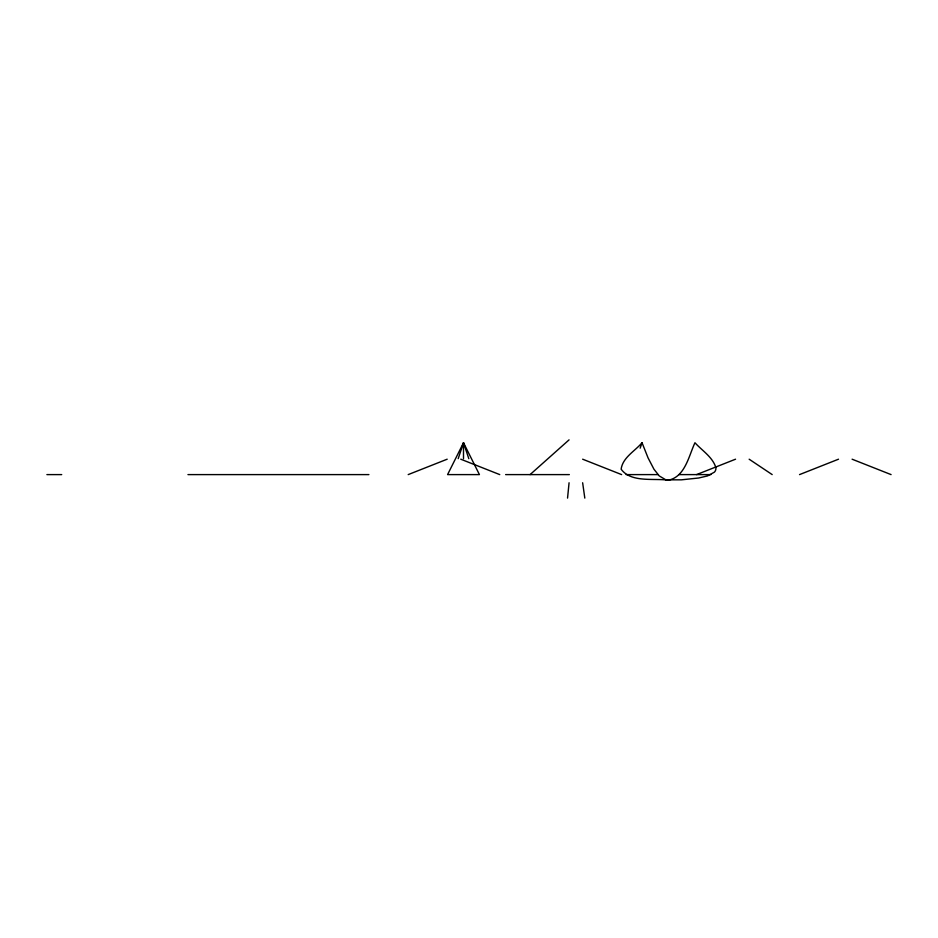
<?xml version="1.0" encoding="UTF-8"?>
<svg xmlns="http://www.w3.org/2000/svg" width="938" height="938" viewBox="0 0 938 938"><rect width="100%" height="100%" fill="white"/><g stroke="black" fill="none" stroke-linecap="round" stroke-linejoin="round"><path stroke-width="1.41" d="M567.549 498.101L569.073 482.765M458.19 458.682L463.501 442.748L479.435 474.605L447.578 474.605L463.501 442.748L468.812 458.682M640.162 448.176L642.038 442.748L648.041 457.838L653.95 469.211L659.25 475.918L665.828 479.834L681.351 479.834L698.658 478.005L707.569 475.918L714.428 472.131A5.499 5.499 0 0 0 715.87 467.581C712.563 456.958 702.093 450.639 694.952 442.748C688.762 455.985 685.15 476.703 668.501 480.186C653.493 478.099 631.145 482.894 621.144 469.211C622.609 457.533 635.026 451.072 642.038 442.748M530.076 474.605L569.061 439.863M408.194 474.605L447.192 459.198M696.571 474.605L735.556 459.198M799.528 474.605L838.513 459.198M46.9 474.605L61.709 474.605M187.952 474.605L368.892 474.605M505.629 474.605L569.343 474.605M626.115 474.605L657.96 474.605M679.03 474.605L710.875 474.605M852.103 459.198L891.088 474.605M582.65 459.198L621.636 474.605M460.769 459.198L499.755 474.605M749.157 459.21L772.185 474.593M582.639 482.765L584.808 498.101M463.501 442.748L463.501 458.682"/></g></svg>
